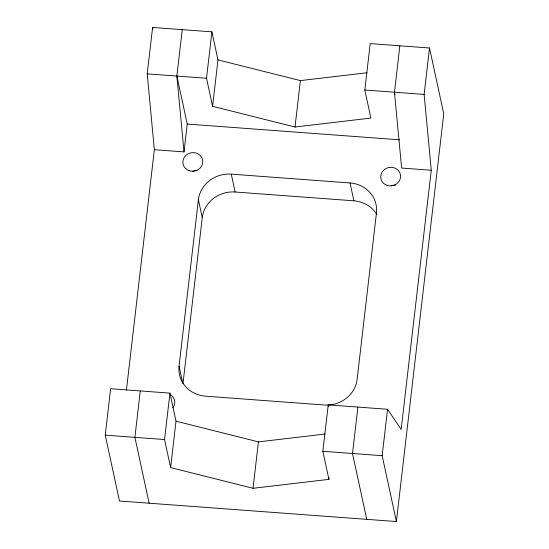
<?xml version="1.0" encoding="UTF-8"?>
<svg xmlns="http://www.w3.org/2000/svg" width="549" height="549" viewBox="0 0 549 549"><rect width="100%" height="100%" fill="white"/><g stroke="black" fill="none" stroke-linecap="round" stroke-linejoin="round"><path stroke-width="0.82" d="M126.414 390.181L154.351 149.705L147.207 73.868L152.601 27.45L211.914 31.849L206.52 78.267L212.587 106.314L295.005 127.018L370.884 118.083L364.817 90.009L370.211 43.597L429.517 47.996L443.757 113.856L396.399 521.55L119.483 501.004L105.243 435.144L110.63 388.726L169.943 393.132L176.009 421.172L170.615 467.59L253.034 488.294L328.913 479.359L329.112 477.671M140.29 390.929L134.896 437.347L149.136 503.2M154.351 149.705L184.011 151.908L176.867 76.064L182.261 29.653M184.011 151.908L187.243 124.06L176.867 76.064M170.615 467.59L164.549 439.543L169.943 393.132M182.748 383.181L179.063 366.128L198.388 199.788A29.921 27.841 -12.2 0 1 231.28 174.143L350.029 182.954A29.921 27.841 -12.2 0 1 376.449 213.005L376.806 214.625M212.587 106.314L217.98 59.896L211.914 31.849M183.023 383.14L202.252 217.651L198.388 199.788M253.034 488.294L258.428 441.883L325.035 434.039M295.005 127.018L300.399 80.6L367.006 72.756M328.913 479.359L322.846 451.292L328.24 404.874L387.553 409.279L401.161 429.421L431.267 170.259L424.13 94.414L429.517 47.996M376.449 213.005L357.131 379.338A29.921 27.841 -12.2 0 1 324.239 404.99L205.484 396.179A29.921 27.841 -12.2 0 1 179.063 366.128M357.893 407.077L352.499 453.495L366.739 519.347M431.267 170.259L401.614 168.056L394.47 92.211L399.864 45.8M396.399 521.55L382.159 455.691L387.553 409.279M147.207 73.868L206.52 78.267M364.817 90.009L424.13 94.414M187.243 124.06L399.727 139.823M202.252 217.651A29.921 27.841 -12.2 0 1 235.137 192.006L353.892 200.817A29.921 27.841 -12.2 0 1 376.813 214.501M105.243 435.144L164.549 439.543M322.846 451.292L382.159 455.691M217.98 59.896L300.399 80.6M176.009 421.172L258.428 441.883M394.47 92.211L395.012 94.696M350.029 182.954L353.892 200.817M328.24 404.874L328.597 406.528M231.28 174.143L235.137 192.006M152.601 27.45L152.965 29.118M192.672 171.384A9.971 9.278 -12.2 0 1 197.112 170.478M391.108 185.823A9.971 9.278 -12.2 0 1 395.589 185.185M170.739 394.855A9.971 9.278 -12.2 0 1 172.887 407.804M189.213 170.698A9.971 9.278 -12.2 0 0 202.643 160.233A9.971 9.278 -12.2 0 0 186.585 154.839A9.971 9.278 -12.2 0 0 189.213 170.698M387.052 185.384A9.971 9.278 -12.2 0 0 400.475 174.911A9.971 9.278 -12.2 0 0 384.424 169.524A9.971 9.278 -12.2 0 0 387.052 185.384"/></g></svg>
